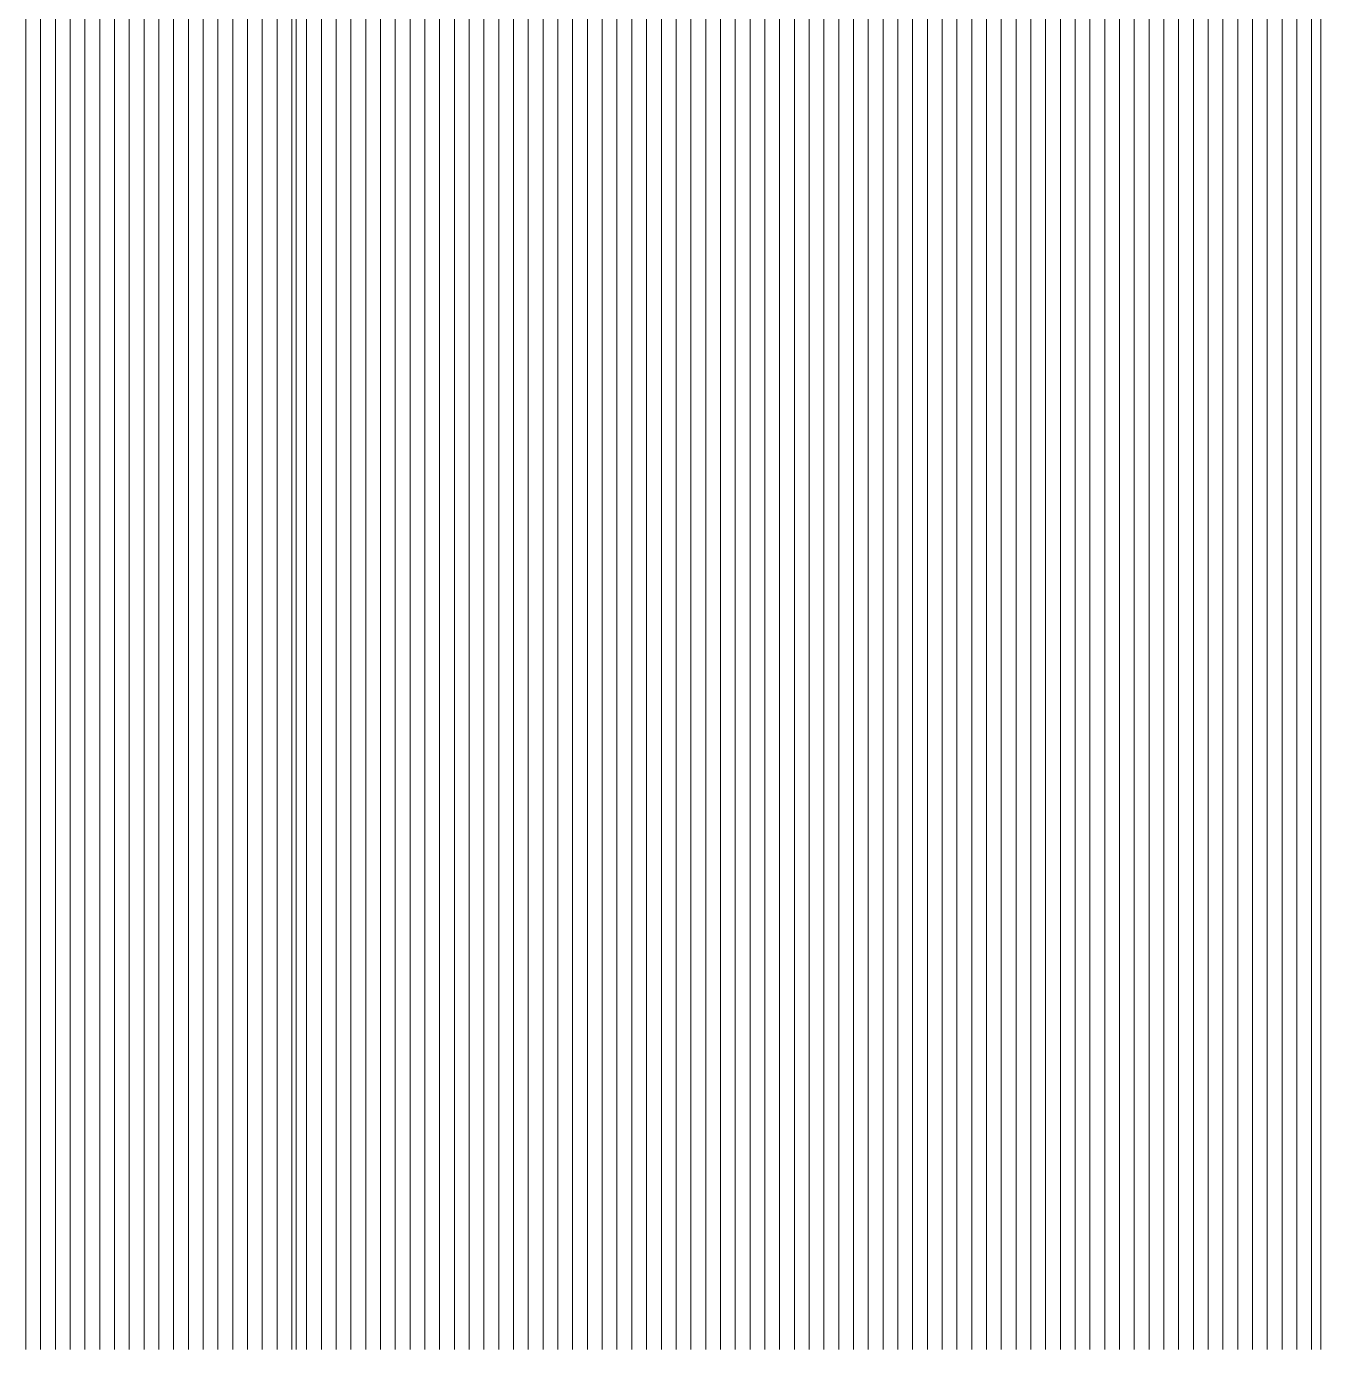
# Model space of a CAD drawing. Header units: millimetres. Extents: x -2361666 to -2009843, y -375 to 29863.
# Drawn here: x -2333386 to -2332113, y 11408 to 12711 of the extents above; entities that cross this region are included whole.
import ezdxf

# ---------------------------------------------------------------- set-up
doc = ezdxf.new("R2010")
doc.units = ezdxf.units.MM
doc.layers.add('A-GENM', color=13, linetype='Continuous', lineweight=5)
doc.layers.add('A-GLAZ-CURT', color=52, linetype='Continuous', lineweight=5)

# ---------------------------------------------------------------- blocks, each defined once
blk = doc.blocks.new('FP_127-SOUTH EAST - PART B')
at = {"layer": 'A-GENM'}
blk.add_line((-2332111.1, 11407.7), (-2332111.1, 14848.8), dxfattribs=at)
blk = doc.blocks.new('MulticellPanel_Polycarbonate_Danpal_1040w - Premium Dark Opal-1262871-SOUTH EAST - PART B')
at = {"layer": 'A-GENM'}
h = blk.add_hatch(dxfattribs=at)
h.set_pattern_fill('FP_59', color=256, style=0, pattern_type=2)
h.set_pattern_definition([(90, (-2332615.033, 13105.475), (14.555, -9e-16), [])])
h.paths.add_polyline_path([(-2333116.7, 11407.7), (-2332113.4, 11407.7), (-2332113.4, 14848.8), (-2333116.7, 14848.8), (-2333116.7, 11493)])
blk.add_blockref('FP_127-SOUTH EAST - PART B', (0, 0), dxfattribs=at)

msp = doc.modelspace()

# ---------------------------------------------------------------- block references
at = {"layer": 'A-GLAZ-CURT'}
for p in [(-1009.1, 0), (0, 0)]:
    msp.add_blockref('MulticellPanel_Polycarbonate_Danpal_1040w - Premium Dark Opal-1262871-SOUTH EAST - PART B', p, dxfattribs=at)

doc.saveas('drawing.dxf')
